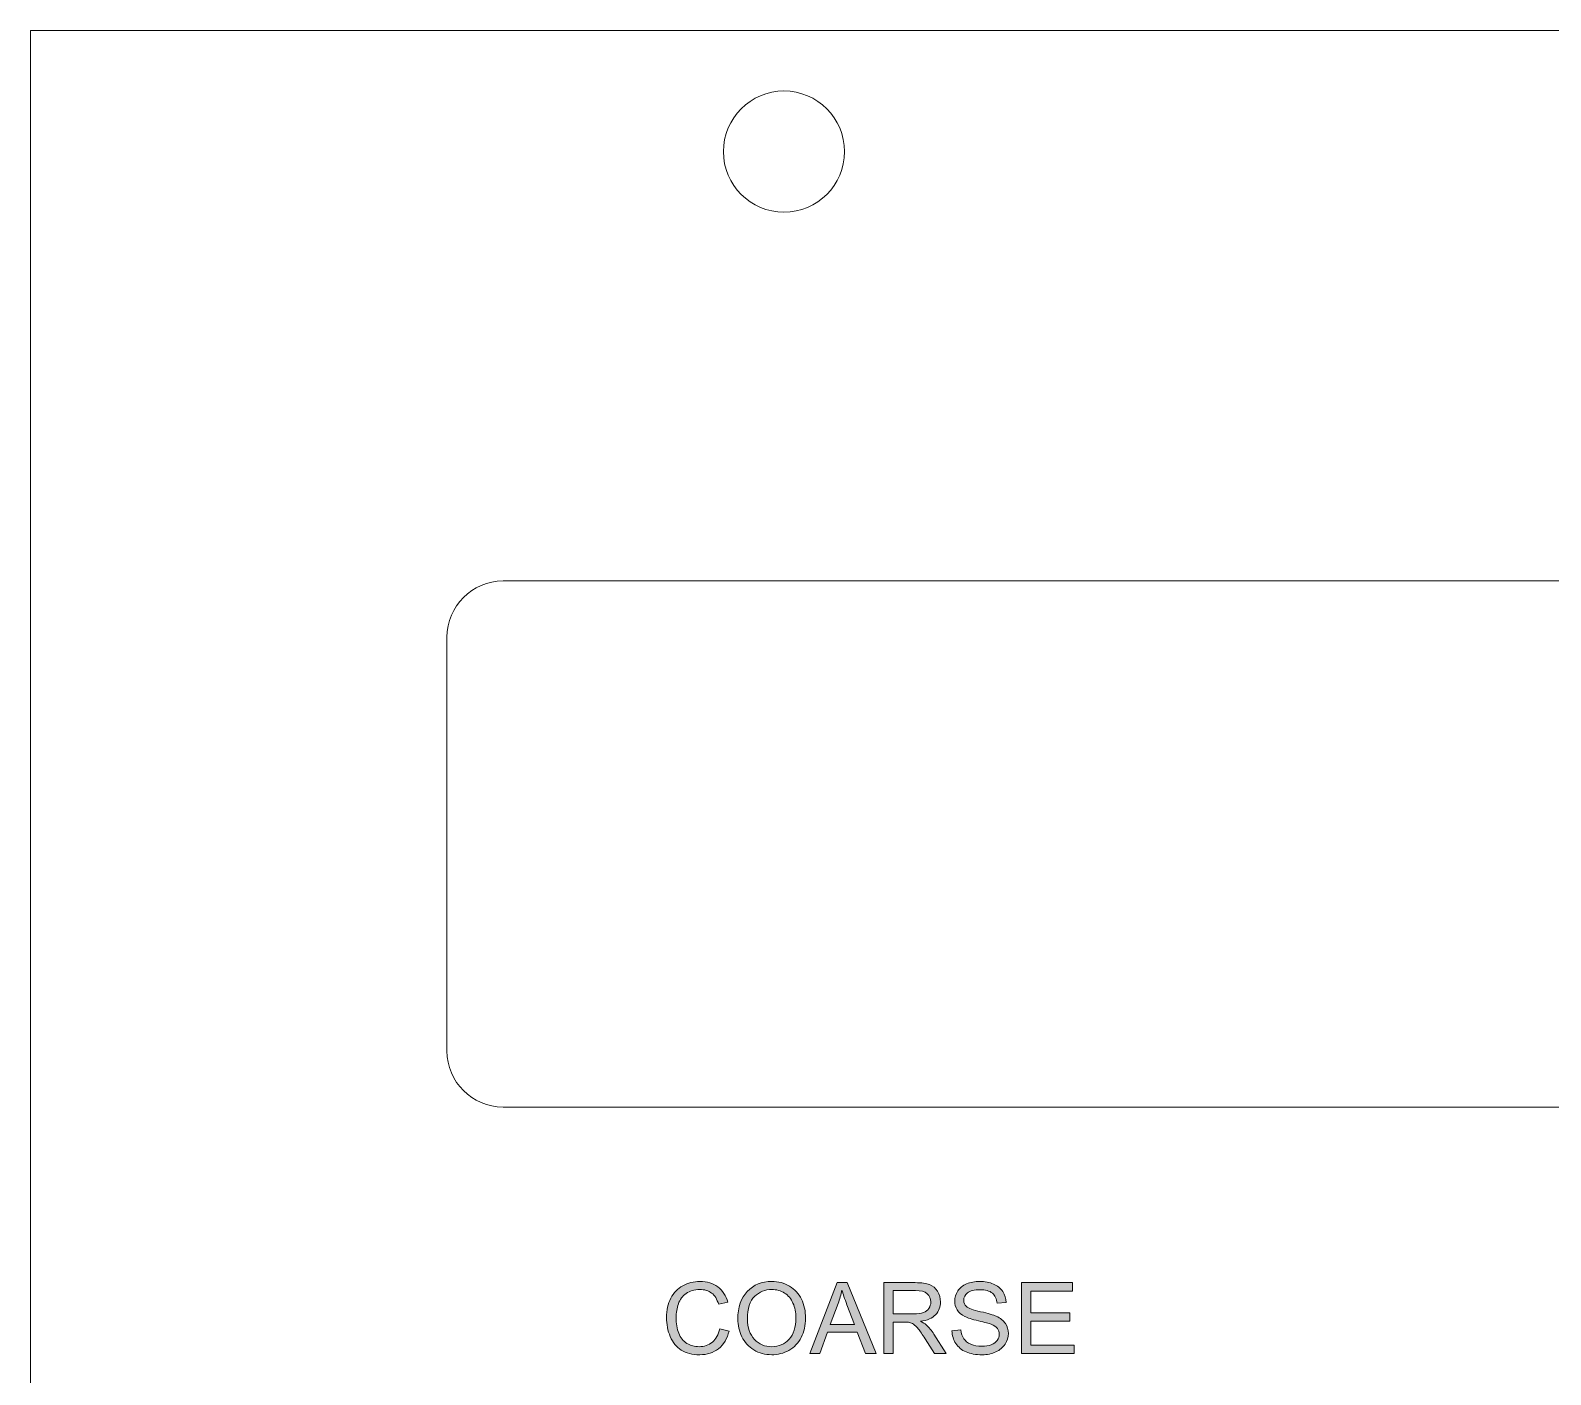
# Model space of a CAD drawing. Header units: inches. Extents: x -54 to 54, y -111 to 111.
# Drawn here: x -53.8 to 0.3, y 63.1 to 111 of the extents above; entities that cross this region are included whole.
import ezdxf

# ---------------------------------------------------------------- set-up
doc = ezdxf.new("R2010")
doc.units = ezdxf.units.IN
doc.header["$MEASUREMENT"] = 0
doc.layers.add('Decoupe', color=7, linetype='Continuous')
doc.layers.add('Impression', color=7, linetype='Continuous')

# ---------------------------------------------------------------- blocks, each defined once
blk = doc.blocks.new('block 18')
at = {"layer": 'Impression', "true_color": 0xffffff}
h = blk.add_hatch(color=7, dxfattribs=at)
h.dxf.hatch_style = 2
edge = h.paths.add_edge_path()
edge.add_spline(control_points=[(-29.276, 64.727), (-29.276, 64.727), (-28.942, 64.642), (-28.942, 64.642), (-29.012, 64.368), (-29.138, 64.159), (-29.32, 64.014), (-29.502, 63.87), (-29.725, 63.798), (-29.988, 63.798), (-30.26, 63.798), (-30.481, 63.854), (-30.652, 63.965), (-30.822, 64.075), (-30.952, 64.236), (-31.041, 64.446), (-31.13, 64.656), (-31.175, 64.882), (-31.175, 65.123), (-31.175, 65.386), (-31.124, 65.615), (-31.024, 65.811), (-30.923, 66.007), (-30.781, 66.156), (-30.595, 66.257), (-30.409, 66.359), (-30.205, 66.41), (-29.983, 66.41), (-29.73, 66.41), (-29.518, 66.345), (-29.345, 66.217), (-29.173, 66.088), (-29.053, 65.907), (-28.985, 65.674), (-28.985, 65.674), (-29.314, 65.597), (-29.314, 65.597), (-29.373, 65.78), (-29.458, 65.914), (-29.569, 65.998), (-29.681, 66.082), (-29.821, 66.124), (-29.99, 66.124), (-30.184, 66.124), (-30.346, 66.077), (-30.476, 65.984), (-30.607, 65.891), (-30.698, 65.766), (-30.751, 65.609), (-30.804, 65.453), (-30.83, 65.291), (-30.83, 65.125), (-30.83, 64.91), (-30.799, 64.723), (-30.736, 64.562), (-30.674, 64.402), (-30.576, 64.282), (-30.444, 64.203), (-30.312, 64.124), (-30.169, 64.084), (-30.015, 64.084), (-29.828, 64.084), (-29.67, 64.138), (-29.54, 64.246), (-29.41, 64.354), (-29.322, 64.514), (-29.276, 64.727)], knot_values=[0, 0, 0, 0, 1, 1, 1, 2, 2, 2, 3, 3, 3, 4, 4, 4, 5, 5, 5, 6, 6, 6, 7, 7, 7, 8, 8, 8, 9, 9, 9, 10, 10, 10, 11, 11, 11, 12, 12, 12, 13, 13, 13, 14, 14, 14, 15, 15, 15, 16, 16, 16, 17, 17, 17, 18, 18, 18, 19, 19, 19, 20, 20, 20, 21, 21, 21, 22, 22, 22, 22], degree=3, periodic=1)
h = blk.add_hatch(color=7, dxfattribs=at)
h.dxf.hatch_style = 2
edge = h.paths.add_edge_path()
edge.add_spline(control_points=[(-28.632, 65.071), (-28.632, 65.491), (-28.52, 65.818), (-28.295, 66.056), (-28.069, 66.293), (-27.779, 66.411), (-27.423, 66.411), (-27.19, 66.411), (-26.98, 66.356), (-26.792, 66.244), (-26.605, 66.133), (-26.463, 65.978), (-26.364, 65.778), (-26.266, 65.579), (-26.217, 65.353), (-26.217, 65.101), (-26.217, 64.845), (-26.269, 64.615), (-26.372, 64.413), (-26.476, 64.211), (-26.622, 64.058), (-26.811, 63.954), (-27.001, 63.85), (-27.205, 63.798), (-27.425, 63.798), (-27.662, 63.798), (-27.875, 63.856), (-28.062, 63.971), (-28.249, 64.085), (-28.391, 64.242), (-28.487, 64.441), (-28.584, 64.64), (-28.632, 64.85), (-28.632, 65.071)], knot_values=[0, 0, 0, 0, 1, 1, 1, 2, 2, 2, 3, 3, 3, 4, 4, 4, 5, 5, 5, 6, 6, 6, 7, 7, 7, 8, 8, 8, 9, 9, 9, 10, 10, 10, 11, 11, 11, 11], degree=3, periodic=1)
edge = h.paths.add_edge_path()
edge.add_spline(control_points=[(-28.288, 65.066), (-28.288, 64.762), (-28.206, 64.522), (-28.042, 64.347), (-27.879, 64.172), (-27.673, 64.084), (-27.426, 64.084), (-27.175, 64.084), (-26.968, 64.173), (-26.805, 64.349), (-26.643, 64.526), (-26.562, 64.777), (-26.562, 65.102), (-26.562, 65.308), (-26.596, 65.487), (-26.666, 65.64), (-26.735, 65.794), (-26.837, 65.913), (-26.971, 65.997), (-27.105, 66.081), (-27.255, 66.124), (-27.421, 66.124), (-27.658, 66.124), (-27.861, 66.042), (-28.032, 65.88), (-28.202, 65.718), (-28.288, 65.446), (-28.288, 65.066)], knot_values=[0, 0, 0, 0, 1, 1, 1, 2, 2, 2, 3, 3, 3, 4, 4, 4, 5, 5, 5, 6, 6, 6, 7, 7, 7, 8, 8, 8, 9, 9, 9, 9], degree=3, periodic=1)
h = blk.add_hatch(color=7, dxfattribs=at)
h.dxf.hatch_style = 2
h.paths.add_polyline_path([(-26.064, 63.841), (-25.094, 66.367), (-24.734, 66.367), (-23.701, 63.841), (-24.081, 63.841), (-24.376, 64.606), (-25.432, 64.606), (-25.709, 63.841)])
edge = h.paths.add_edge_path()
edge.add_spline(control_points=[(-25.335, 64.878), (-25.335, 64.878), (-24.479, 64.878), (-24.479, 64.878), (-24.479, 64.878), (-24.743, 65.578), (-24.743, 65.578), (-24.823, 65.79), (-24.883, 65.965), (-24.922, 66.101), (-24.954, 65.939), (-24.999, 65.779), (-25.058, 65.619), (-25.058, 65.619), (-25.335, 64.878), (-25.335, 64.878)], knot_values=[0, 0, 0, 0, 1, 1, 1, 2, 2, 2, 3, 3, 3, 4, 4, 4, 5, 5, 5, 5], degree=3, periodic=1)
h = blk.add_hatch(color=7, dxfattribs=at)
h.dxf.hatch_style = 2
edge = h.paths.add_edge_path()
edge.add_spline(control_points=[(-23.428, 63.841), (-23.428, 63.841), (-23.428, 66.367), (-23.428, 66.367), (-23.428, 66.367), (-22.309, 66.367), (-22.309, 66.367), (-22.084, 66.367), (-21.913, 66.344), (-21.795, 66.298), (-21.678, 66.253), (-21.585, 66.173), (-21.515, 66.058), (-21.444, 65.944), (-21.41, 65.816), (-21.41, 65.678), (-21.41, 65.498), (-21.468, 65.348), (-21.583, 65.225), (-21.699, 65.102), (-21.879, 65.024), (-22.121, 64.99), (-22.033, 64.948), (-21.965, 64.906), (-21.919, 64.865), (-21.822, 64.775), (-21.729, 64.663), (-21.642, 64.529), (-21.642, 64.529), (-21.203, 63.841), (-21.203, 63.841), (-21.203, 63.841), (-21.623, 63.841), (-21.623, 63.841), (-21.623, 63.841), (-21.957, 64.367), (-21.957, 64.367), (-22.055, 64.518), (-22.135, 64.634), (-22.198, 64.715), (-22.262, 64.795), (-22.318, 64.851), (-22.368, 64.883), (-22.418, 64.916), (-22.469, 64.938), (-22.521, 64.951), (-22.558, 64.959), (-22.62, 64.963), (-22.707, 64.963), (-22.707, 64.963), (-23.094, 64.963), (-23.094, 64.963), (-23.094, 64.963), (-23.094, 63.841), (-23.094, 63.841), (-23.094, 63.841), (-23.428, 63.841), (-23.428, 63.841)], knot_values=[0, 0, 0, 0, 1, 1, 1, 2, 2, 2, 3, 3, 3, 4, 4, 4, 5, 5, 5, 6, 6, 6, 7, 7, 7, 8, 8, 8, 9, 9, 9, 10, 10, 10, 11, 11, 11, 12, 12, 12, 13, 13, 13, 14, 14, 14, 15, 15, 15, 16, 16, 16, 17, 17, 17, 18, 18, 18, 19, 19, 19, 19], degree=3, periodic=1)
edge = h.paths.add_edge_path()
edge.add_spline(control_points=[(-23.094, 65.252), (-23.094, 65.252), (-22.376, 65.252), (-22.376, 65.252), (-22.223, 65.252), (-22.104, 65.268), (-22.018, 65.299), (-21.931, 65.331), (-21.866, 65.382), (-21.821, 65.451), (-21.776, 65.52), (-21.754, 65.596), (-21.754, 65.678), (-21.754, 65.797), (-21.797, 65.895), (-21.884, 65.972), (-21.971, 66.049), (-22.108, 66.088), (-22.295, 66.088), (-22.295, 66.088), (-23.094, 66.088), (-23.094, 66.088), (-23.094, 66.088), (-23.094, 65.252), (-23.094, 65.252)], knot_values=[0, 0, 0, 0, 1, 1, 1, 2, 2, 2, 3, 3, 3, 4, 4, 4, 5, 5, 5, 6, 6, 6, 7, 7, 7, 8, 8, 8, 8], degree=3, periodic=1)
h = blk.add_hatch(color=7, dxfattribs=at)
h.dxf.hatch_style = 2
edge = h.paths.add_edge_path()
edge.add_spline(control_points=[(-21, 64.653), (-21, 64.653), (-20.684, 64.68), (-20.684, 64.68), (-20.669, 64.554), (-20.635, 64.45), (-20.58, 64.369), (-20.526, 64.289), (-20.441, 64.223), (-20.326, 64.173), (-20.211, 64.123), (-20.082, 64.098), (-19.938, 64.098), (-19.811, 64.098), (-19.699, 64.117), (-19.601, 64.155), (-19.503, 64.193), (-19.431, 64.245), (-19.383, 64.311), (-19.335, 64.377), (-19.311, 64.449), (-19.311, 64.527), (-19.311, 64.606), (-19.334, 64.675), (-19.38, 64.734), (-19.426, 64.794), (-19.502, 64.843), (-19.608, 64.883), (-19.675, 64.91), (-19.825, 64.951), (-20.057, 65.006), (-20.289, 65.062), (-20.452, 65.115), (-20.545, 65.164), (-20.665, 65.227), (-20.755, 65.306), (-20.814, 65.399), (-20.873, 65.493), (-20.903, 65.598), (-20.903, 65.714), (-20.903, 65.841), (-20.867, 65.96), (-20.795, 66.071), (-20.722, 66.182), (-20.617, 66.266), (-20.478, 66.324), (-20.339, 66.381), (-20.184, 66.41), (-20.014, 66.41), (-19.827, 66.41), (-19.662, 66.38), (-19.519, 66.319), (-19.376, 66.259), (-19.266, 66.17), (-19.189, 66.053), (-19.112, 65.936), (-19.071, 65.803), (-19.065, 65.655), (-19.065, 65.655), (-19.386, 65.631), (-19.386, 65.631), (-19.403, 65.791), (-19.461, 65.911), (-19.56, 65.993), (-19.66, 66.074), (-19.806, 66.115), (-20, 66.115), (-20.203, 66.115), (-20.35, 66.078), (-20.442, 66.004), (-20.535, 65.93), (-20.581, 65.841), (-20.581, 65.736), (-20.581, 65.646), (-20.548, 65.571), (-20.483, 65.512), (-20.419, 65.454), (-20.251, 65.394), (-19.979, 65.332), (-19.707, 65.271), (-19.521, 65.217), (-19.42, 65.171), (-19.273, 65.103), (-19.165, 65.018), (-19.094, 64.913), (-19.024, 64.81), (-18.989, 64.69), (-18.989, 64.554), (-18.989, 64.42), (-19.028, 64.293), (-19.105, 64.175), (-19.182, 64.056), (-19.292, 63.963), (-19.436, 63.897), (-19.581, 63.831), (-19.743, 63.798), (-19.923, 63.798), (-20.152, 63.798), (-20.343, 63.832), (-20.497, 63.898), (-20.652, 63.965), (-20.773, 64.065), (-20.861, 64.199), (-20.949, 64.333), (-20.995, 64.484), (-21, 64.653)], knot_values=[0, 0, 0, 0, 1, 1, 1, 2, 2, 2, 3, 3, 3, 4, 4, 4, 5, 5, 5, 6, 6, 6, 7, 7, 7, 8, 8, 8, 9, 9, 9, 10, 10, 10, 11, 11, 11, 12, 12, 12, 13, 13, 13, 14, 14, 14, 15, 15, 15, 16, 16, 16, 17, 17, 17, 18, 18, 18, 19, 19, 19, 20, 20, 20, 21, 21, 21, 22, 22, 22, 23, 23, 23, 24, 24, 24, 25, 25, 25, 26, 26, 26, 27, 27, 27, 28, 28, 28, 29, 29, 29, 30, 30, 30, 31, 31, 31, 32, 32, 32, 33, 33, 33, 34, 34, 34, 35, 35, 35, 35], degree=3, periodic=1)
h = blk.add_hatch(color=7, dxfattribs=at)
h.dxf.hatch_style = 2
h.paths.add_polyline_path([(-18.526, 63.841), (-18.526, 66.367), (-16.7, 66.367), (-16.7, 66.069), (-18.192, 66.069), (-18.192, 65.295), (-16.795, 65.295), (-16.795, 64.999), (-18.192, 64.999), (-18.192, 64.139), (-16.642, 64.139), (-16.642, 63.841)])
at = {"layer": 'Impression', "lineweight": 0}
for points in [[(-26.064, 63.841), (-25.094, 66.367), (-24.734, 66.367), (-23.701, 63.841), (-24.081, 63.841), (-24.376, 64.606), (-25.432, 64.606), (-25.709, 63.841), (-26.064, 63.841)], [(-18.526, 63.841), (-18.526, 66.367), (-16.7, 66.367), (-16.7, 66.069), (-18.192, 66.069), (-18.192, 65.295), (-16.795, 65.295), (-16.795, 64.999), (-18.192, 64.999), (-18.192, 64.139), (-16.642, 64.139), (-16.642, 63.841), (-18.526, 63.841)]]:
    blk.add_lwpolyline(points, dxfattribs=at)
for points, knots in [([(-29.276, 64.727), (-29.276, 64.727), (-28.942, 64.642), (-28.942, 64.642), (-29.012, 64.368), (-29.138, 64.159), (-29.32, 64.014), (-29.502, 63.87), (-29.725, 63.798), (-29.988, 63.798), (-30.26, 63.798), (-30.481, 63.854), (-30.652, 63.965), (-30.822, 64.075), (-30.952, 64.236), (-31.041, 64.446), (-31.13, 64.656), (-31.175, 64.882), (-31.175, 65.123), (-31.175, 65.386), (-31.124, 65.615), (-31.024, 65.811), (-30.923, 66.007), (-30.781, 66.156), (-30.595, 66.257), (-30.409, 66.359), (-30.205, 66.41), (-29.983, 66.41), (-29.73, 66.41), (-29.518, 66.345), (-29.345, 66.217), (-29.173, 66.088), (-29.053, 65.907), (-28.985, 65.674), (-28.985, 65.674), (-29.314, 65.597), (-29.314, 65.597), (-29.373, 65.78), (-29.458, 65.914), (-29.569, 65.998), (-29.681, 66.082), (-29.821, 66.124), (-29.99, 66.124), (-30.184, 66.124), (-30.346, 66.077), (-30.476, 65.984), (-30.607, 65.891), (-30.698, 65.766), (-30.751, 65.609), (-30.804, 65.453), (-30.83, 65.291), (-30.83, 65.125), (-30.83, 64.91), (-30.799, 64.723), (-30.736, 64.562), (-30.674, 64.402), (-30.576, 64.282), (-30.444, 64.203), (-30.312, 64.124), (-30.169, 64.084), (-30.015, 64.084), (-29.828, 64.084), (-29.67, 64.138), (-29.54, 64.246), (-29.41, 64.354), (-29.322, 64.514), (-29.276, 64.727)], [0, 0, 0, 0, 1, 1, 1, 2, 2, 2, 3, 3, 3, 4, 4, 4, 5, 5, 5, 6, 6, 6, 7, 7, 7, 8, 8, 8, 9, 9, 9, 10, 10, 10, 11, 11, 11, 12, 12, 12, 13, 13, 13, 14, 14, 14, 15, 15, 15, 16, 16, 16, 17, 17, 17, 18, 18, 18, 19, 19, 19, 20, 20, 20, 21, 21, 21, 22, 22, 22, 22]), ([(-28.632, 65.071), (-28.632, 65.491), (-28.52, 65.818), (-28.295, 66.056), (-28.069, 66.293), (-27.779, 66.411), (-27.423, 66.411), (-27.19, 66.411), (-26.98, 66.356), (-26.792, 66.244), (-26.605, 66.133), (-26.463, 65.978), (-26.364, 65.778), (-26.266, 65.579), (-26.217, 65.353), (-26.217, 65.101), (-26.217, 64.845), (-26.269, 64.615), (-26.372, 64.413), (-26.476, 64.211), (-26.622, 64.058), (-26.811, 63.954), (-27.001, 63.85), (-27.205, 63.798), (-27.425, 63.798), (-27.662, 63.798), (-27.875, 63.856), (-28.062, 63.971), (-28.249, 64.085), (-28.391, 64.242), (-28.487, 64.441), (-28.584, 64.64), (-28.632, 64.85), (-28.632, 65.071)], [0, 0, 0, 0, 1, 1, 1, 2, 2, 2, 3, 3, 3, 4, 4, 4, 5, 5, 5, 6, 6, 6, 7, 7, 7, 8, 8, 8, 9, 9, 9, 10, 10, 10, 11, 11, 11, 11]), ([(-28.288, 65.066), (-28.288, 64.762), (-28.206, 64.522), (-28.042, 64.347), (-27.879, 64.172), (-27.673, 64.084), (-27.426, 64.084), (-27.175, 64.084), (-26.968, 64.173), (-26.805, 64.349), (-26.643, 64.526), (-26.562, 64.777), (-26.562, 65.102), (-26.562, 65.308), (-26.596, 65.487), (-26.666, 65.64), (-26.735, 65.794), (-26.837, 65.913), (-26.971, 65.997), (-27.105, 66.081), (-27.255, 66.124), (-27.421, 66.124), (-27.658, 66.124), (-27.861, 66.042), (-28.032, 65.88), (-28.202, 65.718), (-28.288, 65.446), (-28.288, 65.066)], [0, 0, 0, 0, 1, 1, 1, 2, 2, 2, 3, 3, 3, 4, 4, 4, 5, 5, 5, 6, 6, 6, 7, 7, 7, 8, 8, 8, 9, 9, 9, 9]), ([(-23.428, 63.841), (-23.428, 63.841), (-23.428, 66.367), (-23.428, 66.367), (-23.428, 66.367), (-22.309, 66.367), (-22.309, 66.367), (-22.084, 66.367), (-21.913, 66.344), (-21.795, 66.298), (-21.678, 66.253), (-21.585, 66.173), (-21.515, 66.058), (-21.444, 65.944), (-21.41, 65.816), (-21.41, 65.678), (-21.41, 65.498), (-21.468, 65.348), (-21.583, 65.225), (-21.699, 65.102), (-21.879, 65.024), (-22.121, 64.99), (-22.033, 64.948), (-21.965, 64.906), (-21.919, 64.865), (-21.822, 64.775), (-21.729, 64.663), (-21.642, 64.529), (-21.642, 64.529), (-21.203, 63.841), (-21.203, 63.841), (-21.203, 63.841), (-21.623, 63.841), (-21.623, 63.841), (-21.623, 63.841), (-21.957, 64.367), (-21.957, 64.367), (-22.055, 64.518), (-22.135, 64.634), (-22.198, 64.715), (-22.262, 64.795), (-22.318, 64.851), (-22.368, 64.883), (-22.418, 64.916), (-22.469, 64.938), (-22.521, 64.951), (-22.558, 64.959), (-22.62, 64.963), (-22.707, 64.963), (-22.707, 64.963), (-23.094, 64.963), (-23.094, 64.963), (-23.094, 64.963), (-23.094, 63.841), (-23.094, 63.841), (-23.094, 63.841), (-23.428, 63.841), (-23.428, 63.841)], [0, 0, 0, 0, 1, 1, 1, 2, 2, 2, 3, 3, 3, 4, 4, 4, 5, 5, 5, 6, 6, 6, 7, 7, 7, 8, 8, 8, 9, 9, 9, 10, 10, 10, 11, 11, 11, 12, 12, 12, 13, 13, 13, 14, 14, 14, 15, 15, 15, 16, 16, 16, 17, 17, 17, 18, 18, 18, 19, 19, 19, 19]), ([(-21, 64.653), (-21, 64.653), (-20.684, 64.68), (-20.684, 64.68), (-20.669, 64.554), (-20.635, 64.45), (-20.58, 64.369), (-20.526, 64.289), (-20.441, 64.223), (-20.326, 64.173), (-20.211, 64.123), (-20.082, 64.098), (-19.938, 64.098), (-19.811, 64.098), (-19.699, 64.117), (-19.601, 64.155), (-19.503, 64.193), (-19.431, 64.245), (-19.383, 64.311), (-19.335, 64.377), (-19.311, 64.449), (-19.311, 64.527), (-19.311, 64.606), (-19.334, 64.675), (-19.38, 64.734), (-19.426, 64.794), (-19.502, 64.843), (-19.608, 64.883), (-19.675, 64.91), (-19.825, 64.951), (-20.057, 65.006), (-20.289, 65.062), (-20.452, 65.115), (-20.545, 65.164), (-20.665, 65.227), (-20.755, 65.306), (-20.814, 65.399), (-20.873, 65.493), (-20.903, 65.598), (-20.903, 65.714), (-20.903, 65.841), (-20.867, 65.96), (-20.795, 66.071), (-20.722, 66.182), (-20.617, 66.266), (-20.478, 66.324), (-20.339, 66.381), (-20.184, 66.41), (-20.014, 66.41), (-19.827, 66.41), (-19.662, 66.38), (-19.519, 66.319), (-19.376, 66.259), (-19.266, 66.17), (-19.189, 66.053), (-19.112, 65.936), (-19.071, 65.803), (-19.065, 65.655), (-19.065, 65.655), (-19.386, 65.631), (-19.386, 65.631), (-19.403, 65.791), (-19.461, 65.911), (-19.56, 65.993), (-19.66, 66.074), (-19.806, 66.115), (-20, 66.115), (-20.203, 66.115), (-20.35, 66.078), (-20.442, 66.004), (-20.535, 65.93), (-20.581, 65.841), (-20.581, 65.736), (-20.581, 65.646), (-20.548, 65.571), (-20.483, 65.512), (-20.419, 65.454), (-20.251, 65.394), (-19.979, 65.332), (-19.707, 65.271), (-19.521, 65.217), (-19.42, 65.171), (-19.273, 65.103), (-19.165, 65.018), (-19.094, 64.913), (-19.024, 64.81), (-18.989, 64.69), (-18.989, 64.554), (-18.989, 64.42), (-19.028, 64.293), (-19.105, 64.175), (-19.182, 64.056), (-19.292, 63.963), (-19.436, 63.897), (-19.581, 63.831), (-19.743, 63.798), (-19.923, 63.798), (-20.152, 63.798), (-20.343, 63.832), (-20.497, 63.898), (-20.652, 63.965), (-20.773, 64.065), (-20.861, 64.199), (-20.949, 64.333), (-20.995, 64.484), (-21, 64.653)], [0, 0, 0, 0, 1, 1, 1, 2, 2, 2, 3, 3, 3, 4, 4, 4, 5, 5, 5, 6, 6, 6, 7, 7, 7, 8, 8, 8, 9, 9, 9, 10, 10, 10, 11, 11, 11, 12, 12, 12, 13, 13, 13, 14, 14, 14, 15, 15, 15, 16, 16, 16, 17, 17, 17, 18, 18, 18, 19, 19, 19, 20, 20, 20, 21, 21, 21, 22, 22, 22, 23, 23, 23, 24, 24, 24, 25, 25, 25, 26, 26, 26, 27, 27, 27, 28, 28, 28, 29, 29, 29, 30, 30, 30, 31, 31, 31, 32, 32, 32, 33, 33, 33, 34, 34, 34, 35, 35, 35, 35]), ([(-25.335, 64.878), (-25.335, 64.878), (-24.479, 64.878), (-24.479, 64.878), (-24.479, 64.878), (-24.743, 65.578), (-24.743, 65.578), (-24.823, 65.79), (-24.883, 65.965), (-24.922, 66.101), (-24.954, 65.939), (-24.999, 65.779), (-25.058, 65.619), (-25.058, 65.619), (-25.335, 64.878), (-25.335, 64.878)], [0, 0, 0, 0, 1, 1, 1, 2, 2, 2, 3, 3, 3, 4, 4, 4, 5, 5, 5, 5]), ([(-23.094, 65.252), (-23.094, 65.252), (-22.376, 65.252), (-22.376, 65.252), (-22.223, 65.252), (-22.104, 65.268), (-22.018, 65.299), (-21.931, 65.331), (-21.866, 65.382), (-21.821, 65.451), (-21.776, 65.52), (-21.754, 65.596), (-21.754, 65.678), (-21.754, 65.797), (-21.797, 65.895), (-21.884, 65.972), (-21.971, 66.049), (-22.108, 66.088), (-22.295, 66.088), (-22.295, 66.088), (-23.094, 66.088), (-23.094, 66.088), (-23.094, 66.088), (-23.094, 65.252), (-23.094, 65.252)], [0, 0, 0, 0, 1, 1, 1, 2, 2, 2, 3, 3, 3, 4, 4, 4, 5, 5, 5, 6, 6, 6, 7, 7, 7, 8, 8, 8, 8])]:
    blk.add_open_spline(points, degree=3, knots=knots, dxfattribs=at)

msp = doc.modelspace()

# ---------------------------------------------------------------- linework, layer by layer
at = {"layer": 'Decoupe', "color": 240, "lineweight": 18, "true_color": 0xed1c24}
msp.add_lwpolyline([(53.848, -110.998), (-53.848, -110.998), (-53.848, 110.998), (53.848, 110.998), (53.848, -110.998)], dxfattribs=at)
for points, knots in [([(-24.828, 106.68), (-24.828, 105.488), (-25.795, 104.521), (-26.987, 104.521), (-28.18, 104.521), (-29.146, 105.488), (-29.146, 106.68), (-29.146, 107.872), (-28.18, 108.839), (-26.987, 108.839), (-25.795, 108.839), (-24.828, 107.872), (-24.828, 106.68)], [0, 0, 0, 0, 1, 1, 1, 2, 2, 2, 3, 3, 3, 4, 4, 4, 4]), ([(9, 72.625), (9, 72.625), (-37, 72.625), (-37, 72.625), (-38.105, 72.625), (-39, 73.52), (-39, 74.625), (-39, 74.625), (-39, 89.375), (-39, 89.375), (-39, 90.48), (-38.105, 91.375), (-37, 91.375), (-37, 91.375), (9, 91.375), (9, 91.375), (10.105, 91.375), (11, 90.48), (11, 89.375), (11, 89.375), (11, 74.625), (11, 74.625), (11, 73.52), (10.105, 72.625), (9, 72.625)], [0, 0, 0, 0, 1, 1, 1, 2, 2, 2, 3, 3, 3, 4, 4, 4, 5, 5, 5, 6, 6, 6, 7, 7, 7, 8, 8, 8, 8])]:
    msp.add_open_spline(points, degree=3, knots=knots, dxfattribs=at)

# ---------------------------------------------------------------- block references
at = {"layer": 'Impression'}
msp.add_blockref('block 18', (0, 0), dxfattribs=at)

doc.saveas('drawing.dxf')
